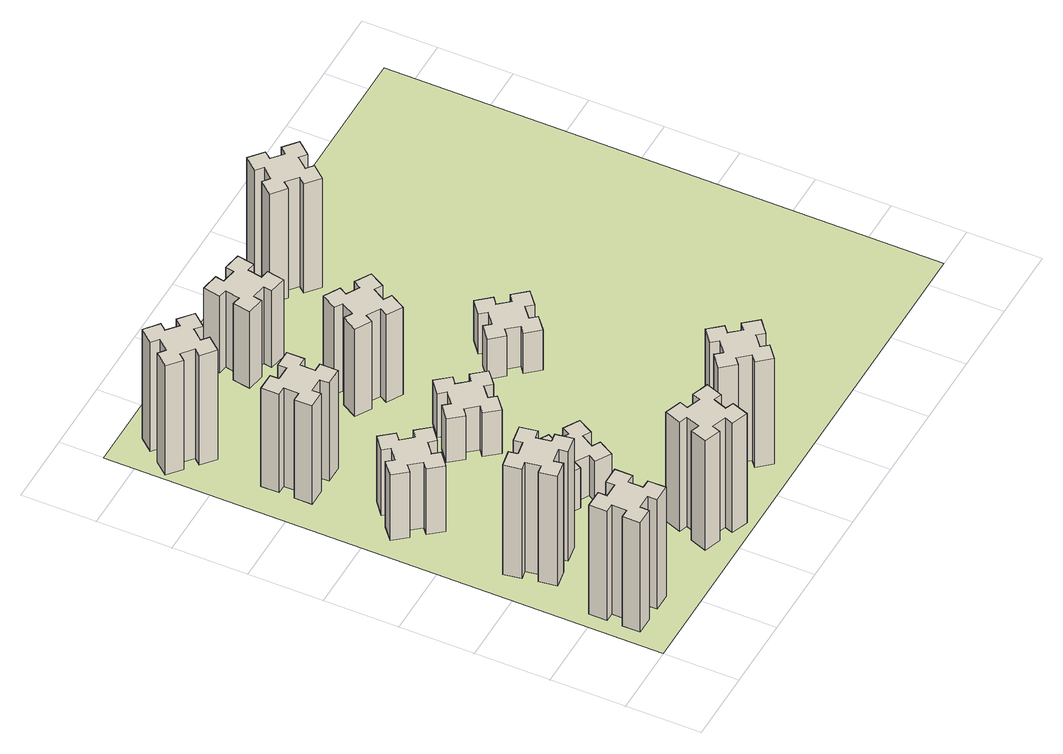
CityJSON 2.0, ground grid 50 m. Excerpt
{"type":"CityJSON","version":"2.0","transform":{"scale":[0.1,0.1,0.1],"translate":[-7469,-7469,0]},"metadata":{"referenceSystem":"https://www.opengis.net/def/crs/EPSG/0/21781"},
"CityObjects":{
"building1":{"type":"Building","attributes":{"class":"1000","function":"1000","usage":"1000","yearOfConstruction":2016,"roofType":"1000","measuredHeight":90,"storeysAboveGround":30,"storeysBelowGround":0},"geometry":[{"type":"Solid","lod":"1","boundaries":[[[[0,1,2,3,4,5,6,7,8,9,10,11,12,13,14,15,16,17,18,19]],[[17,16,20,21]],[[16,15,22,20]],[[15,14,23,22]],[[14,13,24,23]],[[13,12,25,24]],[[12,11,26,25]],[[11,10,27,26]],[[10,9,28,27]],[[9,8,29,28]],[[8,7,30,29]],[[7,6,31,30]],[[6,5,32,31]],[[5,4,33,32]],[[4,3,34,33]],[[3,2,35,34]],[[2,1,36,35]],[[1,0,37,36]],[[0,19,38,37]],[[19,18,39,38]],[[18,17,21,39]],[[24,25,26,27,28,29,30,31,32,33,34,35,36,37,38,39,21,20,22,23]]]]}]},
"building2":{"type":"Building","attributes":{"class":"1000","function":"1000","usage":"1000","yearOfConstruction":2016,"roofType":"1000","measuredHeight":90,"storeysAboveGround":30,"storeysBelowGround":0},"geometry":[{"type":"Solid","lod":"1","boundaries":[[[[40,41,42,43,44,45,46,47,48,49,50,51,52,53,54,55,56,57,58,59]],[[57,56,60,61]],[[56,55,62,60]],[[55,54,63,62]],[[54,53,64,63]],[[53,52,65,64]],[[52,51,66,65]],[[51,50,67,66]],[[50,49,68,67]],[[49,48,69,68]],[[48,47,70,69]],[[47,46,71,70]],[[46,45,72,71]],[[45,44,73,72]],[[44,43,74,73]],[[43,42,75,74]],[[42,41,76,75]],[[41,40,77,76]],[[40,59,78,77]],[[59,58,79,78]],[[58,57,61,79]],[[64,65,66,67,68,69,70,71,72,73,74,75,76,77,78,79,61,60,62,63]]]]}]},
"building3":{"type":"Building","attributes":{"class":"1000","function":"1000","usage":"1000","yearOfConstruction":2016,"roofType":"1000","measuredHeight":54,"storeysAboveGround":30,"storeysBelowGround":0},"geometry":[{"type":"Solid","lod":"1","boundaries":[[[[80,81,82,83,84,85,86,87,88,89,90,91,92,93,94,95,96,97,98,99]],[[97,96,100,101]],[[96,95,102,100]],[[95,94,103,102]],[[94,93,104,103]],[[93,92,105,104]],[[92,91,106,105]],[[91,90,107,106]],[[90,89,108,107]],[[89,88,109,108]],[[88,87,110,109]],[[87,86,111,110]],[[86,85,112,111]],[[85,84,113,112]],[[84,83,114,113]],[[83,82,115,114]],[[82,81,116,115]],[[81,80,117,116]],[[80,99,118,117]],[[99,98,119,118]],[[98,97,101,119]],[[104,105,106,107,108,109,110,111,112,113,114,115,116,117,118,119,101,100,102,103]]]]}]},
"building4":{"type":"Building","attributes":{"class":"1000","function":"1000","usage":"1000","yearOfConstruction":2016,"roofType":"1000","measuredHeight":81,"storeysAboveGround":30,"storeysBelowGround":0},"geometry":[{"type":"Solid","lod":"1","boundaries":[[[[120,121,122,123,124,125,126,127,128,129,130,131,132,133,134,135,136,137,138,139]],[[137,136,140,141]],[[136,135,142,140]],[[135,134,143,142]],[[134,133,144,143]],[[133,132,145,144]],[[132,131,146,145]],[[131,130,147,146]],[[130,129,148,147]],[[129,128,149,148]],[[128,127,150,149]],[[127,126,151,150]],[[126,125,152,151]],[[125,124,153,152]],[[124,123,154,153]],[[123,122,155,154]],[[122,121,156,155]],[[121,120,157,156]],[[120,139,158,157]],[[139,138,159,158]],[[138,137,141,159]],[[144,145,146,147,148,149,150,151,152,153,154,155,156,157,158,159,141,140,142,143]]]]}]},
"building5":{"type":"Building","attributes":{"class":"1000","function":"1000","usage":"1000","yearOfConstruction":2016,"roofType":"1000","measuredHeight":90,"storeysAboveGround":30,"storeysBelowGround":0},"geometry":[{"type":"Solid","lod":"1","boundaries":[[[[160,161,162,163,164,165,166,167,168,169,170,171,172,173,174,175,176,177,178,179]],[[177,176,180,181]],[[176,175,182,180]],[[175,174,183,182]],[[174,173,184,183]],[[173,172,185,184]],[[172,171,186,185]],[[171,170,187,186]],[[170,169,188,187]],[[169,168,189,188]],[[168,167,190,189]],[[167,166,191,190]],[[166,165,192,191]],[[165,164,193,192]],[[164,163,194,193]],[[163,162,195,194]],[[162,161,196,195]],[[161,160,197,196]],[[160,179,198,197]],[[179,178,199,198]],[[178,177,181,199]],[[184,185,186,187,188,189,190,191,192,193,194,195,196,197,198,199,181,180,182,183]]]]}]},
"building6":{"type":"Building","attributes":{"class":"1000","function":"1000","usage":"1000","yearOfConstruction":2016,"roofType":"1000","measuredHeight":90,"storeysAboveGround":30,"storeysBelowGround":0},"geometry":[{"type":"Solid","lod":"1","boundaries":[[[[200,201,202,203,204,205,206,207,208,209,210,211,212,213,214,215,216,217,218,219]],[[217,216,220,221]],[[216,215,222,220]],[[215,214,223,222]],[[214,213,224,223]],[[213,212,225,224]],[[212,211,226,225]],[[211,210,227,226]],[[210,209,228,227]],[[209,208,229,228]],[[208,207,230,229]],[[207,206,231,230]],[[206,205,232,231]],[[205,204,233,232]],[[204,203,234,233]],[[203,202,235,234]],[[202,201,236,235]],[[201,200,237,236]],[[200,219,238,237]],[[219,218,239,238]],[[218,217,221,239]],[[224,225,226,227,228,229,230,231,232,233,234,235,236,237,238,239,221,220,222,223]]]]}]},
"building7":{"type":"Building","attributes":{"class":"1000","function":"1000","usage":"1000","yearOfConstruction":2016,"roofType":"1000","measuredHeight":33,"storeysAboveGround":30,"storeysBelowGround":0},"geometry":[{"type":"Solid","lod":"1","boundaries":[[[[240,241,242,243,244,245,246,247,248,249,250,251,252,253,254,255,256,257,258,259]],[[257,256,260,261]],[[256,255,262,260]],[[255,254,263,262]],[[254,253,264,263]],[[253,252,265,264]],[[252,251,266,265]],[[251,250,267,266]],[[250,249,268,267]],[[249,248,269,268]],[[248,247,270,269]],[[247,246,271,270]],[[246,245,272,271]],[[245,244,273,272]],[[244,243,274,273]],[[243,242,275,274]],[[242,241,276,275]],[[241,240,277,276]],[[240,259,278,277]],[[259,258,279,278]],[[258,257,261,279]],[[264,265,266,267,268,269,270,271,272,273,274,275,276,277,278,279,261,260,262,263]]]]}]},
"building8":{"type":"Building","attributes":{"class":"1000","function":"1000","usage":"1000","yearOfConstruction":2016,"roofType":"1000","measuredHeight":36,"storeysAboveGround":30,"storeysBelowGround":0},"geometry":[{"type":"Solid","lod":"1","boundaries":[[[[280,281,282,283,284,285,286,287,288,289,290,291,292,293,294,295,296,297,298,299]],[[297,296,300,301]],[[296,295,302,300]],[[295,294,303,302]],[[294,293,304,303]],[[293,292,305,304]],[[292,291,306,305]],[[291,290,307,306]],[[290,289,308,307]],[[289,288,309,308]],[[288,287,310,309]],[[287,286,311,310]],[[286,285,312,311]],[[285,284,313,312]],[[284,283,314,313]],[[283,282,315,314]],[[282,281,316,315]],[[281,280,317,316]],[[280,299,318,317]],[[299,298,319,318]],[[298,297,301,319]],[[304,305,306,307,308,309,310,311,312,313,314,315,316,317,318,319,301,300,302,303]]]]}]},
"building9":{"type":"Building","attributes":{"class":"1000","function":"1000","usage":"1000","yearOfConstruction":2016,"roofType":"1000","measuredHeight":87,"storeysAboveGround":30,"storeysBelowGround":0},"geometry":[{"type":"Solid","lod":"1","boundaries":[[[[320,321,322,323,324,325,326,327,328,329,330,331,332,333,334,335,336,337,338,339]],[[337,336,340,341]],[[336,335,342,340]],[[335,334,343,342]],[[334,333,344,343]],[[333,332,345,344]],[[332,331,346,345]],[[331,330,347,346]],[[330,329,348,347]],[[329,328,349,348]],[[328,327,350,349]],[[327,326,351,350]],[[326,325,352,351]],[[325,324,353,352]],[[324,323,354,353]],[[323,322,355,354]],[[322,321,356,355]],[[321,320,357,356]],[[320,339,358,357]],[[339,338,359,358]],[[338,337,341,359]],[[344,345,346,347,348,349,350,351,352,353,354,355,356,357,358,359,341,340,342,343]]]]}]},
"building10":{"type":"Building","attributes":{"class":"1000","function":"1000","usage":"1000","yearOfConstruction":2016,"roofType":"1000","measuredHeight":72,"storeysAboveGround":30,"storeysBelowGround":0},"geometry":[{"type":"Solid","lod":"1","boundaries":[[[[360,361,362,363,364,365,366,367,368,369,370,371,372,373,374,375,376,377,378,379]],[[377,376,380,381]],[[376,375,382,380]],[[375,374,383,382]],[[374,373,384,383]],[[373,372,385,384]],[[372,371,386,385]],[[371,370,387,386]],[[370,369,388,387]],[[369,368,389,388]],[[368,367,390,389]],[[367,366,391,390]],[[366,365,392,391]],[[365,364,393,392]],[[364,363,394,393]],[[363,362,395,394]],[[362,361,396,395]],[[361,360,397,396]],[[360,379,398,397]],[[379,378,399,398]],[[378,377,381,399]],[[384,385,386,387,388,389,390,391,392,393,394,395,396,397,398,399,381,380,382,383]]]]}]},
"building11":{"type":"Building","attributes":{"class":"1000","function":"1000","usage":"1000","yearOfConstruction":2016,"roofType":"1000","measuredHeight":63,"storeysAboveGround":30,"storeysBelowGround":0},"geometry":[{"type":"Solid","lod":"1","boundaries":[[[[400,401,402,403,404,405,406,407,408,409,410,411,412,413,414,415,416,417,418,419]],[[417,416,420,421]],[[416,415,422,420]],[[415,414,423,422]],[[414,413,424,423]],[[413,412,425,424]],[[412,411,426,425]],[[411,410,427,426]],[[410,409,428,427]],[[409,408,429,428]],[[408,407,430,429]],[[407,406,431,430]],[[406,405,432,431]],[[405,404,433,432]],[[404,403,434,433]],[[403,402,435,434]],[[402,401,436,435]],[[401,400,437,436]],[[400,419,438,437]],[[419,418,439,438]],[[418,417,421,439]],[[424,425,426,427,428,429,430,431,432,433,434,435,436,437,438,439,421,420,422,423]]]]}]},
"building12":{"type":"Building","attributes":{"class":"1000","function":"1000","usage":"1000","yearOfConstruction":2016,"roofType":"1000","measuredHeight":33,"storeysAboveGround":30,"storeysBelowGround":0},"geometry":[{"type":"Solid","lod":"1","boundaries":[[[[440,441,442,443,444,445,446,447,448,449,450,451,452,453,454,455,456,457,458,459]],[[457,456,460,461]],[[456,455,462,460]],[[455,454,463,462]],[[454,453,464,463]],[[453,452,465,464]],[[452,451,466,465]],[[451,450,467,466]],[[450,449,468,467]],[[449,448,469,468]],[[448,447,470,469]],[[447,446,471,470]],[[446,445,472,471]],[[445,444,473,472]],[[444,443,474,473]],[[443,442,475,474]],[[442,441,476,475]],[[441,440,477,476]],[[440,459,478,477]],[[459,458,479,478]],[[458,457,461,479]],[[464,465,466,467,468,469,470,471,472,473,474,475,476,477,478,479,461,460,462,463]]]]}]},
"building13":{"type":"Building","attributes":{"class":"1000","function":"1000","usage":"1000","yearOfConstruction":2016,"roofType":"1000","measuredHeight":90,"storeysAboveGround":30,"storeysBelowGround":0},"geometry":[{"type":"Solid","lod":"1","boundaries":[[[[480,481,482,483,484,485,486,487,488,489,490,491,492,493,494,495,496,497,498,499]],[[497,496,500,501]],[[496,495,502,500]],[[495,494,503,502]],[[494,493,504,503]],[[493,492,505,504]],[[492,491,506,505]],[[491,490,507,506]],[[490,489,508,507]],[[489,488,509,508]],[[488,487,510,509]],[[487,486,511,510]],[[486,485,512,511]],[[485,484,513,512]],[[484,483,514,513]],[[483,482,515,514]],[[482,481,516,515]],[[481,480,517,516]],[[480,499,518,517]],[[499,498,519,518]],[[498,497,501,519]],[[504,505,506,507,508,509,510,511,512,513,514,515,516,517,518,519,501,500,502,503]]]]}]},
"landuse1":{"type":"LandUse","attributes":{"name":"plot1","function":"1010"},"geometry":[{"type":"MultiSurface","lod":"1","boundaries":[[[520,521,522,523]]]}]}
},
"vertices":[
[165,425,0],[165,325,0],[105,325,0],[105,205,0],[225,205,0],[225,265,0],[325,265,0],[325,205,0],[445,205,0],[445,325,0],[385,325,0],[385,425,0],[445,425,0],[445,545,0],[325,545,0],[325,485,0],[225,485,0],[225,545,0],[105,545,0],[105,425,0],[225,485,900],[225,545,900],[325,485,900],[325,545,900],[445,545,900],[445,425,900],[385,425,900],[385,325,900],[445,325,900],[445,205,900],[325,205,900],[325,265,900],[225,265,900],[225,205,900],[105,205,900],[105,325,900],[165,325,900],[165,425,900],[105,425,900],[105,545,900],
[492,985,0],[475,1084,0],[534,1094,0],[513,1212,0],[395,1191,0],[405,1132,0],[307,1115,0],[297,1174,0],[178,1153,0],[199,1035,0],[258,1045,0],[276,947,0],[217,937,0],[237,818,0],[356,839,0],[345,898,0],[444,916,0],[454,857,0],[572,877,0],[551,996,0],[444,916,900],[454,857,900],[345,898,900],[356,839,900],[237,818,900],[217,937,900],[276,947,900],[258,1045,900],[199,1035,900],[178,1153,900],[297,1174,900],[307,1115,900],[405,1132,900],[395,1191,900],[513,1212,900],[534,1094,900],[475,1084,900],[492,985,900],[551,996,900],[572,877,900],
[492,1888,0],[427,1964,0],[473,2003,0],[396,2095,0],[304,2018,0],[343,1972,0],[266,1907,0],[228,1953,0],[136,1876,0],[213,1784,0],[259,1823,0],[323,1746,0],[277,1708,0],[354,1616,0],[446,1693,0],[408,1739,0],[484,1803,0],[523,1757,0],[615,1834,0],[538,1926,0],[484,1803,540],[523,1757,540],[408,1739,540],[446,1693,540],[354,1616,540],[277,1708,540],[323,1746,540],[259,1823,540],[213,1784,540],[136,1876,540],[228,1953,540],[266,1907,540],[343,1972,540],[304,2018,540],[396,2095,540],[473,2003,540],[427,1964,540],[492,1888,540],[538,1926,540],[615,1834,540],
[485,2545,0],[485,2645,0],[545,2645,0],[545,2765,0],[425,2765,0],[425,2705,0],[325,2705,0],[325,2765,0],[205,2765,0],[205,2645,0],[265,2645,0],[265,2545,0],[205,2545,0],[205,2425,0],[325,2425,0],[325,2485,0],[425,2485,0],[425,2425,0],[545,2425,0],[545,2545,0],[425,2485,810],[425,2425,810],[325,2485,810],[325,2425,810],[205,2425,810],[205,2545,810],[265,2545,810],[265,2645,810],[205,2645,810],[205,2765,810],[325,2765,810],[325,2705,810],[425,2705,810],[425,2765,810],[545,2765,810],[545,2645,810],[485,2645,810],[485,2545,810],[545,2545,810],[545,2425,810],
[1029,360,0],[995,266,0],[939,287,0],[897,174,0],[1010,133,0],[1031,189,0],[1125,155,0],[1104,99,0],[1217,57,0],[1258,170,0],[1202,191,0],[1236,285,0],[1292,264,0],[1333,377,0],[1220,418,0],[1200,362,0],[1106,396,0],[1127,452,0],[1014,493,0],[973,380,0],[1106,396,900],[1127,452,900],[1200,362,900],[1220,418,900],[1333,377,900],[1292,264,900],[1236,285,900],[1202,191,900],[1258,170,900],[1217,57,900],[1104,99,900],[1125,155,900],[1031,189,900],[1010,133,900],[897,174,900],[939,287,900],[995,266,900],[1029,360,900],[973,380,900],[1014,493,900],
[384,3387,0],[308,3452,0],[346,3498,0],[254,3575,0],[177,3483,0],[223,3444,0],[159,3368,0],[113,3406,0],[36,3314,0],[128,3237,0],[166,3283,0],[243,3219,0],[204,3173,0],[296,3096,0],[373,3188,0],[327,3226,0],[392,3303,0],[438,3264,0],[515,3356,0],[423,3433,0],[392,3303,900],[438,3264,900],[327,3226,900],[373,3188,900],[296,3096,900],[204,3173,900],[243,3219,900],[166,3283,900],[128,3237,900],[36,3314,900],[113,3406,900],[159,3368,900],[223,3444,900],[177,3483,900],[254,3575,900],[346,3498,900],[308,3452,900],[384,3387,900],[423,3433,900],[515,3356,900],
[1086,1017,0],[1136,1104,0],[1188,1074,0],[1248,1178,0],[1144,1238,0],[1114,1186,0],[1027,1236,0],[1057,1288,0],[953,1348,0],[893,1244,0],[945,1214,0],[895,1127,0],[843,1157,0],[783,1053,0],[887,993,0],[917,1045,0],[1004,995,0],[974,943,0],[1078,883,0],[1138,987,0],[1004,995,330],[974,943,330],[917,1045,330],[887,993,330],[783,1053,330],[843,1157,330],[895,1127,330],[945,1214,330],[893,1244,330],[953,1348,330],[1057,1288,330],[1027,1236,330],[1114,1186,330],[1144,1238,330],[1248,1178,330],[1188,1074,330],[1136,1104,330],[1086,1017,330],[1138,987,330],[1078,883,330],
[1083,1972,0],[1006,1907,0],[968,1953,0],[876,1876,0],[953,1784,0],[999,1823,0],[1063,1746,0],[1017,1708,0],[1094,1616,0],[1186,1693,0],[1148,1739,0],[1224,1803,0],[1263,1757,0],[1355,1834,0],[1278,1926,0],[1232,1888,0],[1167,1964,0],[1213,2003,0],[1136,2095,0],[1044,2018,0],[1167,1964,360],[1213,2003,360],[1232,1888,360],[1278,1926,360],[1355,1834,360],[1263,1757,360],[1224,1803,360],[1148,1739,360],[1186,1693,360],[1094,1616,360],[1017,1708,360],[1063,1746,360],[999,1823,360],[953,1784,360],[876,1876,360],[968,1953,360],[1006,1907,360],[1083,1972,360],[1044,2018,360],[1136,2095,360],
[1639,343,0],[1703,266,0],[1657,228,0],[1734,136,0],[1826,213,0],[1788,259,0],[1864,323,0],[1903,277,0],[1995,354,0],[1918,446,0],[1872,408,0],[1807,484,0],[1853,523,0],[1776,615,0],[1684,538,0],[1723,492,0],[1646,427,0],[1608,473,0],[1516,396,0],[1593,304,0],[1646,427,870],[1608,473,870],[1723,492,870],[1684,538,870],[1776,615,870],[1853,523,870],[1807,484,870],[1872,408,870],[1918,446,870],[1995,354,870],[1903,277,870],[1864,323,870],[1788,259,870],[1826,213,870],[1734,136,870],[1657,228,870],[1703,266,870],[1639,343,870],[1593,304,870],[1516,396,870],
[1314,2666,0],[1227,2716,0],[1257,2768,0],[1153,2828,0],[1093,2724,0],[1145,2694,0],[1095,2607,0],[1043,2637,0],[983,2533,0],[1087,2473,0],[1117,2525,0],[1204,2475,0],[1174,2423,0],[1278,2363,0],[1338,2467,0],[1286,2497,0],[1336,2584,0],[1388,2554,0],[1448,2658,0],[1344,2718,0],[1336,2584,720],[1388,2554,720],[1286,2497,720],[1338,2467,720],[1278,2363,720],[1174,2423,720],[1204,2475,720],[1117,2525,720],[1087,2473,720],[983,2533,720],[1043,2637,720],[1095,2607,720],[1145,2694,720],[1093,2724,720],[1153,2828,720],[1257,2768,720],[1227,2716,720],[1314,2666,720],[1344,2718,720],[1448,2658,720],
[1016,3404,0],[998,3305,0],[939,3316,0],[918,3197,0],[1037,3177,0],[1047,3236,0],[1145,3218,0],[1135,3159,0],[1253,3138,0],[1274,3257,0],[1215,3267,0],[1232,3365,0],[1291,3355,0],[1312,3473,0],[1194,3494,0],[1184,3435,0],[1085,3452,0],[1096,3511,0],[977,3532,0],[957,3414,0],[1085,3452,630],[1096,3511,630],[1184,3435,630],[1194,3494,630],[1312,3473,630],[1291,3355,630],[1232,3365,630],[1215,3267,630],[1274,3257,630],[1253,3138,630],[1135,3159,630],[1145,3218,630],[1047,3236,630],[1037,3177,630],[918,3197,630],[939,3316,630],[998,3305,630],[1016,3404,630],[957,3414,630],[977,3532,630],
[1972,1988,0],[1907,2064,0],[1953,2103,0],[1876,2195,0],[1784,2118,0],[1823,2072,0],[1746,2007,0],[1708,2053,0],[1616,1976,0],[1693,1884,0],[1739,1923,0],[1803,1846,0],[1757,1808,0],[1834,1716,0],[1926,1793,0],[1888,1839,0],[1964,1903,0],[2003,1857,0],[2095,1934,0],[2018,2026,0],[1964,1903,330],[2003,1857,330],[1888,1839,330],[1926,1793,330],[1834,1716,330],[1757,1808,330],[1803,1846,330],[1739,1923,330],[1693,1884,330],[1616,1976,330],[1708,2053,330],[1746,2007,330],[1823,2072,330],[1784,2118,330],[1876,2195,330],[1953,2103,330],[1907,2064,330],[1972,1988,330],[2018,2026,330],[2095,1934,330],
[1746,3383,0],[1823,3319,0],[1784,3273,0],[1876,3196,0],[1953,3288,0],[1907,3326,0],[1972,3403,0],[2018,3364,0],[2095,3456,0],[2003,3533,0],[1964,3487,0],[1888,3552,0],[1926,3598,0],[1834,3675,0],[1757,3583,0],[1803,3544,0],[1739,3468,0],[1693,3506,0],[1616,3414,0],[1708,3337,0],[1739,3468,900],[1693,3506,900],[1803,3544,900],[1757,3583,900],[1834,3675,900],[1926,3598,900],[1888,3552,900],[1964,3487,900],[2003,3533,900],[2095,3456,900],[2018,3364,900],[1972,3403,900],[1907,3326,900],[1953,3288,900],[1876,3196,900],[1784,3273,900],[1823,3319,900],[1746,3383,900],[1708,3337,900],[1616,3414,900],
[5,3705,0],[3705,3705,0],[3705,5,0],[5,5,0]
]}
